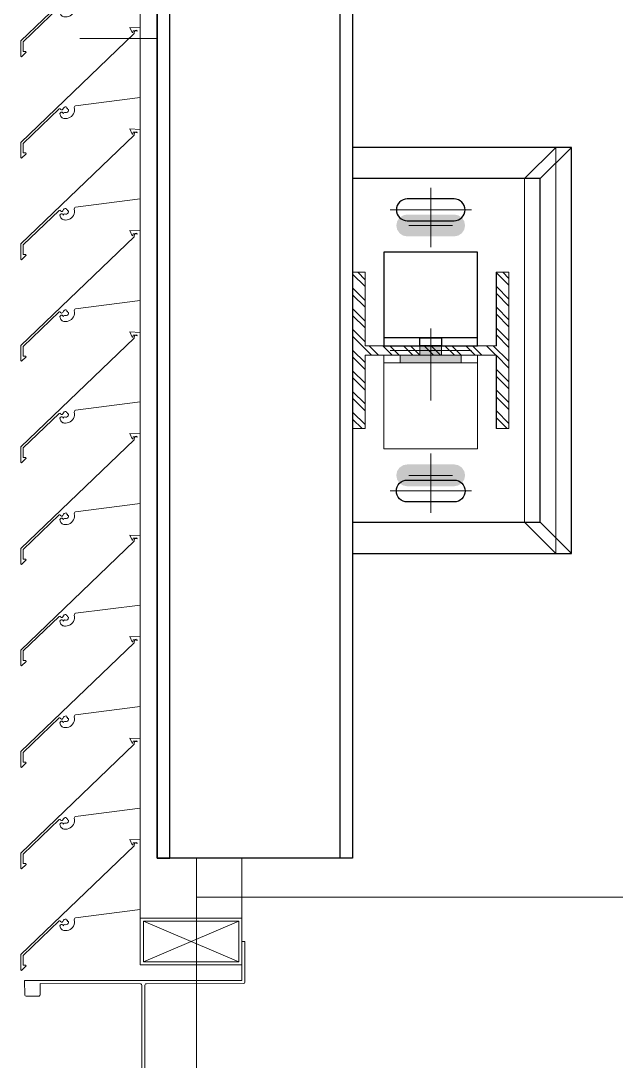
# Model space of a CAD drawing. Header units: millimetres. Extents: x -220592 to 404889, y -217665 to 38245.
# Drawn here: x 27678 to 28059, y -30121 to -29455 of the extents above; entities that cross this region are included whole.
import ezdxf

# ---------------------------------------------------------------- set-up
doc = ezdxf.new("R2010")
doc.units = ezdxf.units.MM
doc.linetypes.add('XKITLINE00', pattern=[0])
doc.linetypes.add('XKITLINE02', pattern=[4, 2, -2])
doc.layers.get('Defpoints').update_dxf_attribs({"color": 255})
for name, color, linetype in [('000 - 0_HIDE_OBJ_FRAMING_DEF_SUB_1', 1, 'Continuous'), ('000 - STRUCTURE_STEEL_ACCESORIES_HATCH_', 251, 'Continuous'), ('000 - STRUCTURE_STEEL_ACCESORIES_HIDDEN_', 251, 'Continuous'), ('000 - STRUCTURE_STEEL_ACCESORIES_MAIN_COLOR_1', 2, 'Continuous'), ('000 - STRUCTURE_STEEL_FRAMING_CUT_COLOR_4', 4, 'Continuous'), ('000 - STRUCTURE_STEEL_FRAMING_DEF_SUB', 250, 'Continuous'), ('000 - STRUCTURE_STEEL_FRAMING_HIDDEN_', 251, 'Continuous'), ('000 - STRUCTURE_STEEL_FRAMING_SUB_COLOR_1', 2, 'Continuous'), ('000 - STRUCTURE_STEEL_FRAMING_SUB_COLOR_2', 1, 'Continuous'), ('000 - STRUCTURE_STEEL_FRAMING_WIPEOUT_', 250, 'Continuous')]:
    doc.layers.add(name, color=color, linetype=linetype)
doc.layers.add('Part', color=2, linetype='Continuous', lineweight=0)

# ---------------------------------------------------------------- blocks, each defined once
blk = doc.blocks.new('*A14761')
at = {"layer": 'Part', "linetype": 'XKITLINE00', "lineweight": 0}
for p, q in [((-171.648652, 214.556249), (-171.648652, 227.756135)), ((-172.298652, 220.256131), (-172.298652, 220.460427)), ((-172.298652, 219.606131), (-172.298652, 219.810427)), ((-172.298652, 218.956131), (-172.298652, 219.160427)), ((-172.298652, 218.306131), (-172.298652, 218.510427)), ((-172.298652, 217.656131), (-172.298652, 217.860427)), ((-172.298652, 217.006131), (-172.298652, 217.210427)), ((-172.298652, 216.356131), (-172.298652, 216.560427)), ((-172.298652, 215.706131), (-172.298652, 215.910427)), ((-172.298652, 215.056131), (-172.298652, 215.260427)), ((-172.298652, 214.556249), (-172.298652, 214.610427))]:
    blk.add_line(p, q, dxfattribs=at)
blk = doc.blocks.new('*A14820')
at = {"layer": 'Part', "linetype": 'XKITLINE00', "lineweight": 0}
for p, q in [((-172.298462, 215.056123), (-172.366148, 215.058745)), ((-172.366148, 215.058745), (-172.350613, 215.025258)), ((-172.34549, 215.02567), (-172.345361, 215.037861)), ((-172.345361, 215.037861), (-172.320378, 215.041001)), ((-172.335358, 215.037332), (-172.338255, 215.018789)), ((-172.335358, 215.037332), (-172.318342, 215.034428)), ((-172.320378, 215.041001), (-172.318342, 215.034428)), ((-172.298455, 214.610453), (-172.298462, 215.056123)), ((-172.338255, 215.018789), (-173.063377, 214.322543)), ((-172.350613, 215.025258), (-172.34549, 215.02567)), ((-172.712461, 214.557423), (-172.298455, 214.610453)), ((-173.048341, 214.316176), (-172.817326, 214.537579)), ((-172.817326, 214.537579), (-172.812166, 214.538671)), ((-172.810019, 214.512761), (-172.812659, 214.507287)), ((-172.812659, 214.507287), (-172.812163, 214.499517)), ((-172.812166, 214.538671), (-172.808512, 214.534044)), ((-172.812163, 214.499517), (-172.810428, 214.494021)), ((-172.810428, 214.494021), (-172.807674, 214.488958)), ((-172.804875, 214.515998), (-172.810019, 214.512761)), ((-172.808512, 214.534044), (-172.804048, 214.53019)), ((-172.798797, 214.51601), (-172.804875, 214.515998)), ((-172.804048, 214.53019), (-172.798154, 214.530396)), ((-172.793641, 214.512792), (-172.798797, 214.51601)), ((-172.798154, 214.530396), (-172.793971, 214.534553)), ((-172.793971, 214.534553), (-172.790857, 214.542126)), ((-172.790699, 214.50732), (-172.793641, 214.512792)), ((-172.790857, 214.542126), (-172.78619, 214.546913)), ((-172.788669, 214.512301), (-172.790699, 214.50732)), ((-172.783858, 214.514708), (-172.788669, 214.512301)), ((-172.78619, 214.546913), (-172.780114, 214.549703)), ((-172.77794, 214.513803), (-172.783858, 214.514708)), ((-172.780114, 214.549703), (-172.773442, 214.550125)), ((-172.77144, 214.514147), (-172.77794, 214.513803)), ((-172.773442, 214.550125), (-172.77112, 214.542735)), ((-172.765472, 214.516745), (-172.77144, 214.514147)), ((-172.77112, 214.542735), (-172.763955, 214.541791)), ((-172.76079, 214.521267), (-172.765472, 214.516745)), ((-172.763955, 214.541791), (-172.765124, 214.534731)), ((-172.765124, 214.534731), (-172.757418, 214.533625)), ((-172.757988, 214.527141), (-172.76079, 214.521267)), ((-172.757418, 214.533625), (-172.757988, 214.527141)), ((-172.738758, 214.489423), (-172.731662, 214.49681)), ((-172.731662, 214.49681), (-172.726022, 214.50536)), ((-172.726022, 214.50536), (-172.722024, 214.51479)), ((-172.722024, 214.51479), (-172.719801, 214.524789)), ((-172.720912, 214.545159), (-172.720672, 214.550681)), ((-172.719426, 214.535025), (-172.720912, 214.545159)), ((-172.720672, 214.550681), (-172.717536, 214.555233)), ((-172.719801, 214.524789), (-172.719426, 214.535025)), ((-172.717536, 214.555233), (-172.712461, 214.557423)), ((-172.807674, 214.488958), (-172.804002, 214.484515)), ((-172.804002, 214.484515), (-172.799549, 214.480857)), ((-172.799549, 214.480857), (-172.794479, 214.478117)), ((-172.794479, 214.478117), (-172.788978, 214.476398)), ((-172.788978, 214.476398), (-172.78325, 214.475762)), ((-172.78325, 214.475762), (-172.776451, 214.475664)), ((-172.776451, 214.475664), (-172.766238, 214.476449)), ((-172.766238, 214.476449), (-172.756337, 214.479072)), ((-172.756337, 214.479072), (-172.747074, 214.483445)), ((-172.747074, 214.483445), (-172.738758, 214.489423)), ((-173.063377, 214.322543), (-173.062824, 214.223392)), ((-173.047999, 214.25483), (-173.048341, 214.316176)), ((-173.058143, 214.220923), (-173.029494, 214.249812)), ((-173.030579, 214.254733), (-173.047999, 214.25483)), ((-173.029494, 214.249812), (-173.030579, 214.254733)), ((-173.062824, 214.223392), (-173.058143, 214.220923))]:
    blk.add_line(p, q, dxfattribs=at)
blk = doc.blocks.new('*A14821')
at = {"layer": 'Part', "linetype": 'XKITLINE00', "lineweight": 0}
for p, q in [((-172.298462, 215.706123), (-172.366148, 215.708745)), ((-172.366148, 215.708745), (-172.350613, 215.675258)), ((-172.298455, 215.260453), (-172.298462, 215.706123)), ((-172.338255, 215.668789), (-173.063377, 214.972543)), ((-172.350613, 215.675258), (-172.34549, 215.67567)), ((-172.34549, 215.67567), (-172.345361, 215.687861)), ((-172.345361, 215.687861), (-172.320378, 215.691001)), ((-172.335358, 215.687332), (-172.338255, 215.668789)), ((-172.335358, 215.687332), (-172.318342, 215.684428)), ((-172.320378, 215.691001), (-172.318342, 215.684428)), ((-172.712461, 215.207423), (-172.298455, 215.260453)), ((-173.048341, 214.966176), (-172.817326, 215.187579)), ((-172.817326, 215.187579), (-172.812166, 215.188671)), ((-172.810019, 215.162761), (-172.812659, 215.157287)), ((-172.812166, 215.188671), (-172.808512, 215.184044)), ((-172.804875, 215.165998), (-172.810019, 215.162761)), ((-172.808512, 215.184044), (-172.804048, 215.18019)), ((-172.798797, 215.16601), (-172.804875, 215.165998)), ((-172.804048, 215.18019), (-172.798154, 215.180396)), ((-172.793641, 215.162792), (-172.798797, 215.16601)), ((-172.798154, 215.180396), (-172.793971, 215.184553)), ((-172.793971, 215.184553), (-172.790857, 215.192126)), ((-172.790699, 215.15732), (-172.793641, 215.162792)), ((-172.790857, 215.192126), (-172.78619, 215.196913)), ((-172.788669, 215.162301), (-172.790699, 215.15732)), ((-172.783858, 215.164708), (-172.788669, 215.162301)), ((-172.78619, 215.196913), (-172.780114, 215.199703)), ((-172.77794, 215.163803), (-172.783858, 215.164708)), ((-172.780114, 215.199703), (-172.773442, 215.200125)), ((-172.77144, 215.164147), (-172.77794, 215.163803)), ((-172.773442, 215.200125), (-172.77112, 215.192735)), ((-172.765472, 215.166745), (-172.77144, 215.164147)), ((-172.77112, 215.192735), (-172.763955, 215.191791)), ((-172.76079, 215.171267), (-172.765472, 215.166745)), ((-172.763955, 215.191791), (-172.765124, 215.184731)), ((-172.765124, 215.184731), (-172.757418, 215.183625)), ((-172.757988, 215.177141), (-172.76079, 215.171267)), ((-172.757418, 215.183625), (-172.757988, 215.177141)), ((-172.726022, 215.15536), (-172.722024, 215.16479)), ((-172.722024, 215.16479), (-172.719801, 215.174789)), ((-172.720912, 215.195159), (-172.720672, 215.200681)), ((-172.719426, 215.185025), (-172.720912, 215.195159)), ((-172.720672, 215.200681), (-172.717536, 215.205233)), ((-172.719801, 215.174789), (-172.719426, 215.185025)), ((-172.717536, 215.205233), (-172.712461, 215.207423)), ((-172.812659, 215.157287), (-172.812163, 215.149517)), ((-172.812163, 215.149517), (-172.810428, 215.144021)), ((-172.810428, 215.144021), (-172.807674, 215.138958)), ((-172.807674, 215.138958), (-172.804002, 215.134515)), ((-172.804002, 215.134515), (-172.799549, 215.130857)), ((-172.799549, 215.130857), (-172.794479, 215.128117)), ((-172.794479, 215.128117), (-172.788978, 215.126398)), ((-172.788978, 215.126398), (-172.78325, 215.125762)), ((-172.78325, 215.125762), (-172.776451, 215.125664)), ((-172.776451, 215.125664), (-172.766238, 215.126449)), ((-172.766238, 215.126449), (-172.756337, 215.129072)), ((-172.756337, 215.129072), (-172.747074, 215.133445)), ((-172.747074, 215.133445), (-172.738758, 215.139423)), ((-172.738758, 215.139423), (-172.731662, 215.14681)), ((-172.731662, 215.14681), (-172.726022, 215.15536)), ((-173.063377, 214.972543), (-173.062824, 214.873392)), ((-173.047999, 214.90483), (-173.048341, 214.966176)), ((-173.058143, 214.870923), (-173.029494, 214.899812)), ((-173.030579, 214.904733), (-173.047999, 214.90483)), ((-173.029494, 214.899812), (-173.030579, 214.904733)), ((-173.062824, 214.873392), (-173.058143, 214.870923))]:
    blk.add_line(p, q, dxfattribs=at)
blk = doc.blocks.new('*A14822')
at = {"layer": 'Part', "linetype": 'XKITLINE00', "lineweight": 0}
for p, q in [((-172.298462, 216.356123), (-172.366148, 216.358745)), ((-172.366148, 216.358745), (-172.350613, 216.325258)), ((-172.338255, 216.318789), (-173.063377, 215.622543)), ((-172.350613, 216.325258), (-172.34549, 216.32567)), ((-172.34549, 216.32567), (-172.345361, 216.337861)), ((-172.345361, 216.337861), (-172.320378, 216.341001)), ((-172.335358, 216.337332), (-172.338255, 216.318789)), ((-172.335358, 216.337332), (-172.318342, 216.334428)), ((-172.320378, 216.341001), (-172.318342, 216.334428)), ((-172.298455, 215.910453), (-172.298462, 216.356123)), ((-172.712461, 215.857423), (-172.298455, 215.910453)), ((-173.048341, 215.616176), (-172.817326, 215.837579)), ((-172.817326, 215.837579), (-172.812166, 215.838671)), ((-172.812166, 215.838671), (-172.808512, 215.834044)), ((-172.808512, 215.834044), (-172.804048, 215.83019)), ((-172.804048, 215.83019), (-172.798154, 215.830396)), ((-172.798154, 215.830396), (-172.793971, 215.834553)), ((-172.793971, 215.834553), (-172.790857, 215.842126)), ((-172.790857, 215.842126), (-172.78619, 215.846913)), ((-172.78619, 215.846913), (-172.780114, 215.849703)), ((-172.780114, 215.849703), (-172.773442, 215.850125)), ((-172.773442, 215.850125), (-172.77112, 215.842735)), ((-172.77112, 215.842735), (-172.763955, 215.841791)), ((-172.763955, 215.841791), (-172.765124, 215.834731)), ((-172.765124, 215.834731), (-172.757418, 215.833625)), ((-172.757988, 215.827141), (-172.76079, 215.821267)), ((-172.757418, 215.833625), (-172.757988, 215.827141)), ((-172.720912, 215.845159), (-172.720672, 215.850681)), ((-172.719426, 215.835025), (-172.720912, 215.845159)), ((-172.720672, 215.850681), (-172.717536, 215.855233)), ((-172.719801, 215.824789), (-172.719426, 215.835025)), ((-172.717536, 215.855233), (-172.712461, 215.857423)), ((-172.810019, 215.812761), (-172.812659, 215.807287)), ((-172.812659, 215.807287), (-172.812163, 215.799517)), ((-172.812163, 215.799517), (-172.810428, 215.794021)), ((-172.810428, 215.794021), (-172.807674, 215.788958)), ((-172.804875, 215.815998), (-172.810019, 215.812761)), ((-172.807674, 215.788958), (-172.804002, 215.784515)), ((-172.798797, 215.81601), (-172.804875, 215.815998)), ((-172.804002, 215.784515), (-172.799549, 215.780857)), ((-172.799549, 215.780857), (-172.794479, 215.778117)), ((-172.793641, 215.812792), (-172.798797, 215.81601)), ((-172.794479, 215.778117), (-172.788978, 215.776398)), ((-172.790699, 215.80732), (-172.793641, 215.812792)), ((-172.788669, 215.812301), (-172.790699, 215.80732)), ((-172.788978, 215.776398), (-172.78325, 215.775762)), ((-172.783858, 215.814708), (-172.788669, 215.812301)), ((-172.77794, 215.813803), (-172.783858, 215.814708)), ((-172.78325, 215.775762), (-172.776451, 215.775664)), ((-172.77144, 215.814147), (-172.77794, 215.813803)), ((-172.776451, 215.775664), (-172.766238, 215.776449)), ((-172.765472, 215.816745), (-172.77144, 215.814147)), ((-172.766238, 215.776449), (-172.756337, 215.779072)), ((-172.76079, 215.821267), (-172.765472, 215.816745)), ((-172.756337, 215.779072), (-172.747074, 215.783445)), ((-172.747074, 215.783445), (-172.738758, 215.789423)), ((-172.738758, 215.789423), (-172.731662, 215.79681)), ((-172.731662, 215.79681), (-172.726022, 215.80536)), ((-172.726022, 215.80536), (-172.722024, 215.81479)), ((-172.722024, 215.81479), (-172.719801, 215.824789)), ((-173.063377, 215.622543), (-173.062824, 215.523392)), ((-173.047999, 215.55483), (-173.048341, 215.616176)), ((-173.062824, 215.523392), (-173.058143, 215.520923)), ((-173.058143, 215.520923), (-173.029494, 215.549812)), ((-173.030579, 215.554733), (-173.047999, 215.55483)), ((-173.029494, 215.549812), (-173.030579, 215.554733))]:
    blk.add_line(p, q, dxfattribs=at)
blk = doc.blocks.new('*A14823')
at = {"layer": 'Part', "linetype": 'XKITLINE00', "lineweight": 0}
for p, q in [((-172.338255, 216.968789), (-173.063377, 216.272543)), ((-172.298462, 217.006123), (-172.366148, 217.008745)), ((-172.366148, 217.008745), (-172.350613, 216.975258)), ((-172.350613, 216.975258), (-172.34549, 216.97567)), ((-172.34549, 216.97567), (-172.345361, 216.987861)), ((-172.345361, 216.987861), (-172.320378, 216.991001)), ((-172.335358, 216.987332), (-172.338255, 216.968789)), ((-172.335358, 216.987332), (-172.318342, 216.984428)), ((-172.320378, 216.991001), (-172.318342, 216.984428)), ((-172.298455, 216.560453), (-172.298462, 217.006123)), ((-172.712461, 216.507423), (-172.298455, 216.560453)), ((-172.793971, 216.484553), (-172.790857, 216.492126)), ((-172.790857, 216.492126), (-172.78619, 216.496913)), ((-172.78619, 216.496913), (-172.780114, 216.499703)), ((-172.780114, 216.499703), (-172.773442, 216.500125)), ((-172.773442, 216.500125), (-172.77112, 216.492735)), ((-172.77112, 216.492735), (-172.763955, 216.491791)), ((-172.763955, 216.491791), (-172.765124, 216.484731)), ((-172.720912, 216.495159), (-172.720672, 216.500681)), ((-172.719426, 216.485025), (-172.720912, 216.495159)), ((-172.720672, 216.500681), (-172.717536, 216.505233)), ((-172.717536, 216.505233), (-172.712461, 216.507423)), ((-173.048341, 216.266176), (-172.817326, 216.487579)), ((-172.817326, 216.487579), (-172.812166, 216.488671)), ((-172.810019, 216.462761), (-172.812659, 216.457287)), ((-172.812659, 216.457287), (-172.812163, 216.449517)), ((-172.812166, 216.488671), (-172.808512, 216.484044)), ((-172.812163, 216.449517), (-172.810428, 216.444021)), ((-172.810428, 216.444021), (-172.807674, 216.438958)), ((-172.804875, 216.465998), (-172.810019, 216.462761)), ((-172.808512, 216.484044), (-172.804048, 216.48019)), ((-172.807674, 216.438958), (-172.804002, 216.434515)), ((-172.798797, 216.46601), (-172.804875, 216.465998)), ((-172.804048, 216.48019), (-172.798154, 216.480396)), ((-172.804002, 216.434515), (-172.799549, 216.430857)), ((-172.799549, 216.430857), (-172.794479, 216.428117)), ((-172.793641, 216.462792), (-172.798797, 216.46601)), ((-172.798154, 216.480396), (-172.793971, 216.484553)), ((-172.794479, 216.428117), (-172.788978, 216.426398)), ((-172.790699, 216.45732), (-172.793641, 216.462792)), ((-172.788669, 216.462301), (-172.790699, 216.45732)), ((-172.788978, 216.426398), (-172.78325, 216.425762)), ((-172.783858, 216.464708), (-172.788669, 216.462301)), ((-172.77794, 216.463803), (-172.783858, 216.464708)), ((-172.78325, 216.425762), (-172.776451, 216.425664)), ((-172.77144, 216.464147), (-172.77794, 216.463803)), ((-172.776451, 216.425664), (-172.766238, 216.426449)), ((-172.765472, 216.466745), (-172.77144, 216.464147)), ((-172.766238, 216.426449), (-172.756337, 216.429072)), ((-172.76079, 216.471267), (-172.765472, 216.466745)), ((-172.765124, 216.484731), (-172.757418, 216.483625)), ((-172.757988, 216.477141), (-172.76079, 216.471267)), ((-172.757418, 216.483625), (-172.757988, 216.477141)), ((-172.756337, 216.429072), (-172.747074, 216.433445)), ((-172.747074, 216.433445), (-172.738758, 216.439423)), ((-172.738758, 216.439423), (-172.731662, 216.44681)), ((-172.731662, 216.44681), (-172.726022, 216.45536)), ((-172.726022, 216.45536), (-172.722024, 216.46479)), ((-172.722024, 216.46479), (-172.719801, 216.474789)), ((-172.719801, 216.474789), (-172.719426, 216.485025)), ((-173.063377, 216.272543), (-173.062824, 216.173392)), ((-173.047999, 216.20483), (-173.048341, 216.266176)), ((-173.062824, 216.173392), (-173.058143, 216.170923)), ((-173.058143, 216.170923), (-173.029494, 216.199812)), ((-173.030579, 216.204733), (-173.047999, 216.20483)), ((-173.029494, 216.199812), (-173.030579, 216.204733))]:
    blk.add_line(p, q, dxfattribs=at)
blk = doc.blocks.new('*A14824')
at = {"layer": 'Part', "linetype": 'XKITLINE00', "lineweight": 0}
for p, q in [((-172.298462, 217.656123), (-172.366148, 217.658745)), ((-172.366148, 217.658745), (-172.350613, 217.625258)), ((-172.350613, 217.625258), (-172.34549, 217.62567)), ((-172.34549, 217.62567), (-172.345361, 217.637861)), ((-172.345361, 217.637861), (-172.320378, 217.641001)), ((-172.335358, 217.637332), (-172.338255, 217.618789)), ((-172.335358, 217.637332), (-172.318342, 217.634428)), ((-172.320378, 217.641001), (-172.318342, 217.634428)), ((-172.298455, 217.210453), (-172.298462, 217.656123)), ((-172.338255, 217.618789), (-173.063377, 216.922543)), ((-172.712461, 217.157423), (-172.298455, 217.210453)), ((-173.048341, 216.916176), (-172.817326, 217.137579)), ((-172.817326, 217.137579), (-172.812166, 217.138671)), ((-172.810019, 217.112761), (-172.812659, 217.107287)), ((-172.812659, 217.107287), (-172.812163, 217.099517)), ((-172.812166, 217.138671), (-172.808512, 217.134044)), ((-172.812163, 217.099517), (-172.810428, 217.094021)), ((-172.810428, 217.094021), (-172.807674, 217.088958)), ((-172.804875, 217.115998), (-172.810019, 217.112761)), ((-172.808512, 217.134044), (-172.804048, 217.13019)), ((-172.798797, 217.11601), (-172.804875, 217.115998)), ((-172.804048, 217.13019), (-172.798154, 217.130396)), ((-172.793641, 217.112792), (-172.798797, 217.11601)), ((-172.798154, 217.130396), (-172.793971, 217.134553)), ((-172.793971, 217.134553), (-172.790857, 217.142126)), ((-172.790699, 217.10732), (-172.793641, 217.112792)), ((-172.790857, 217.142126), (-172.78619, 217.146913)), ((-172.788669, 217.112301), (-172.790699, 217.10732)), ((-172.783858, 217.114708), (-172.788669, 217.112301)), ((-172.78619, 217.146913), (-172.780114, 217.149703)), ((-172.77794, 217.113803), (-172.783858, 217.114708)), ((-172.780114, 217.149703), (-172.773442, 217.150125)), ((-172.77144, 217.114147), (-172.77794, 217.113803)), ((-172.773442, 217.150125), (-172.77112, 217.142735)), ((-172.765472, 217.116745), (-172.77144, 217.114147)), ((-172.77112, 217.142735), (-172.763955, 217.141791)), ((-172.76079, 217.121267), (-172.765472, 217.116745)), ((-172.763955, 217.141791), (-172.765124, 217.134731)), ((-172.765124, 217.134731), (-172.757418, 217.133625)), ((-172.757988, 217.127141), (-172.76079, 217.121267)), ((-172.757418, 217.133625), (-172.757988, 217.127141)), ((-172.738758, 217.089423), (-172.731662, 217.09681)), ((-172.731662, 217.09681), (-172.726022, 217.10536)), ((-172.726022, 217.10536), (-172.722024, 217.11479)), ((-172.722024, 217.11479), (-172.719801, 217.124789)), ((-172.720912, 217.145159), (-172.720672, 217.150681)), ((-172.719426, 217.135025), (-172.720912, 217.145159)), ((-172.720672, 217.150681), (-172.717536, 217.155233)), ((-172.719801, 217.124789), (-172.719426, 217.135025)), ((-172.717536, 217.155233), (-172.712461, 217.157423)), ((-172.807674, 217.088958), (-172.804002, 217.084515)), ((-172.804002, 217.084515), (-172.799549, 217.080857)), ((-172.799549, 217.080857), (-172.794479, 217.078117)), ((-172.794479, 217.078117), (-172.788978, 217.076398)), ((-172.788978, 217.076398), (-172.78325, 217.075762)), ((-172.78325, 217.075762), (-172.776451, 217.075664)), ((-172.776451, 217.075664), (-172.766238, 217.076449)), ((-172.766238, 217.076449), (-172.756337, 217.079072)), ((-172.756337, 217.079072), (-172.747074, 217.083445)), ((-172.747074, 217.083445), (-172.738758, 217.089423)), ((-173.063377, 216.922543), (-173.062824, 216.823392)), ((-173.047999, 216.85483), (-173.048341, 216.916176)), ((-173.058143, 216.820923), (-173.029494, 216.849812)), ((-173.030579, 216.854733), (-173.047999, 216.85483)), ((-173.029494, 216.849812), (-173.030579, 216.854733)), ((-173.062824, 216.823392), (-173.058143, 216.820923))]:
    blk.add_line(p, q, dxfattribs=at)
blk = doc.blocks.new('*A14825')
at = {"layer": 'Part', "linetype": 'XKITLINE00', "lineweight": 0}
for p, q in [((-172.298462, 218.306123), (-172.366148, 218.308745)), ((-172.366148, 218.308745), (-172.350613, 218.275258)), ((-172.345361, 218.287861), (-172.320378, 218.291001)), ((-172.320378, 218.291001), (-172.318342, 218.284428)), ((-172.298455, 217.860453), (-172.298462, 218.306123)), ((-172.338255, 218.268789), (-173.063377, 217.572543)), ((-172.350613, 218.275258), (-172.34549, 218.27567)), ((-172.34549, 218.27567), (-172.345361, 218.287861)), ((-172.335358, 218.287332), (-172.338255, 218.268789)), ((-172.335358, 218.287332), (-172.318342, 218.284428)), ((-172.712461, 217.807423), (-172.298455, 217.860453)), ((-173.048341, 217.566176), (-172.817326, 217.787579)), ((-172.817326, 217.787579), (-172.812166, 217.788671)), ((-172.810019, 217.762761), (-172.812659, 217.757287)), ((-172.812659, 217.757287), (-172.812163, 217.749517)), ((-172.812166, 217.788671), (-172.808512, 217.784044)), ((-172.804875, 217.765998), (-172.810019, 217.762761)), ((-172.808512, 217.784044), (-172.804048, 217.78019)), ((-172.798797, 217.76601), (-172.804875, 217.765998)), ((-172.804048, 217.78019), (-172.798154, 217.780396)), ((-172.793641, 217.762792), (-172.798797, 217.76601)), ((-172.798154, 217.780396), (-172.793971, 217.784553)), ((-172.793971, 217.784553), (-172.790857, 217.792126)), ((-172.790699, 217.75732), (-172.793641, 217.762792)), ((-172.790857, 217.792126), (-172.78619, 217.796913)), ((-172.788669, 217.762301), (-172.790699, 217.75732)), ((-172.783858, 217.764708), (-172.788669, 217.762301)), ((-172.78619, 217.796913), (-172.780114, 217.799703)), ((-172.77794, 217.763803), (-172.783858, 217.764708)), ((-172.780114, 217.799703), (-172.773442, 217.800125)), ((-172.77144, 217.764147), (-172.77794, 217.763803)), ((-172.773442, 217.800125), (-172.77112, 217.792735)), ((-172.765472, 217.766745), (-172.77144, 217.764147)), ((-172.77112, 217.792735), (-172.763955, 217.791791)), ((-172.76079, 217.771267), (-172.765472, 217.766745)), ((-172.763955, 217.791791), (-172.765124, 217.784731)), ((-172.765124, 217.784731), (-172.757418, 217.783625)), ((-172.757988, 217.777141), (-172.76079, 217.771267)), ((-172.757418, 217.783625), (-172.757988, 217.777141)), ((-172.726022, 217.75536), (-172.722024, 217.76479)), ((-172.722024, 217.76479), (-172.719801, 217.774789)), ((-172.720912, 217.795159), (-172.720672, 217.800681)), ((-172.719426, 217.785025), (-172.720912, 217.795159)), ((-172.720672, 217.800681), (-172.717536, 217.805233)), ((-172.719801, 217.774789), (-172.719426, 217.785025)), ((-172.717536, 217.805233), (-172.712461, 217.807423)), ((-172.812163, 217.749517), (-172.810428, 217.744021)), ((-172.810428, 217.744021), (-172.807674, 217.738958)), ((-172.807674, 217.738958), (-172.804002, 217.734515)), ((-172.804002, 217.734515), (-172.799549, 217.730857)), ((-172.799549, 217.730857), (-172.794479, 217.728117)), ((-172.794479, 217.728117), (-172.788978, 217.726398)), ((-172.788978, 217.726398), (-172.78325, 217.725762)), ((-172.78325, 217.725762), (-172.776451, 217.725664)), ((-172.776451, 217.725664), (-172.766238, 217.726449)), ((-172.766238, 217.726449), (-172.756337, 217.729072)), ((-172.756337, 217.729072), (-172.747074, 217.733445)), ((-172.747074, 217.733445), (-172.738758, 217.739423)), ((-172.738758, 217.739423), (-172.731662, 217.74681)), ((-172.731662, 217.74681), (-172.726022, 217.75536)), ((-173.063377, 217.572543), (-173.062824, 217.473392)), ((-173.047999, 217.50483), (-173.048341, 217.566176)), ((-173.058143, 217.470923), (-173.029494, 217.499812)), ((-173.030579, 217.504733), (-173.047999, 217.50483)), ((-173.029494, 217.499812), (-173.030579, 217.504733)), ((-173.062824, 217.473392), (-173.058143, 217.470923))]:
    blk.add_line(p, q, dxfattribs=at)
blk = doc.blocks.new('*A14826')
at = {"layer": 'Part', "linetype": 'XKITLINE00', "lineweight": 0}
for p, q in [((-172.298462, 218.956123), (-172.366148, 218.958745)), ((-172.366148, 218.958745), (-172.350613, 218.925258)), ((-172.298455, 218.510453), (-172.298462, 218.956123)), ((-172.338255, 218.918789), (-173.063377, 218.222543)), ((-172.350613, 218.925258), (-172.34549, 218.92567)), ((-172.34549, 218.92567), (-172.345361, 218.937861)), ((-172.345361, 218.937861), (-172.320378, 218.941001)), ((-172.335358, 218.937332), (-172.338255, 218.918789)), ((-172.335358, 218.937332), (-172.318342, 218.934428)), ((-172.320378, 218.941001), (-172.318342, 218.934428)), ((-172.712461, 218.457423), (-172.298455, 218.510453)), ((-173.048341, 218.216176), (-172.817326, 218.437579)), ((-172.817326, 218.437579), (-172.812166, 218.438671)), ((-172.812166, 218.438671), (-172.808512, 218.434044)), ((-172.808512, 218.434044), (-172.804048, 218.43019)), ((-172.804048, 218.43019), (-172.798154, 218.430396)), ((-172.798154, 218.430396), (-172.793971, 218.434553)), ((-172.793971, 218.434553), (-172.790857, 218.442126)), ((-172.790857, 218.442126), (-172.78619, 218.446913)), ((-172.78619, 218.446913), (-172.780114, 218.449703)), ((-172.780114, 218.449703), (-172.773442, 218.450125)), ((-172.773442, 218.450125), (-172.77112, 218.442735)), ((-172.77112, 218.442735), (-172.763955, 218.441791)), ((-172.763955, 218.441791), (-172.765124, 218.434731)), ((-172.765124, 218.434731), (-172.757418, 218.433625)), ((-172.757988, 218.427141), (-172.76079, 218.421267)), ((-172.757418, 218.433625), (-172.757988, 218.427141)), ((-172.722024, 218.41479), (-172.719801, 218.424789)), ((-172.720912, 218.445159), (-172.720672, 218.450681)), ((-172.719426, 218.435025), (-172.720912, 218.445159)), ((-172.720672, 218.450681), (-172.717536, 218.455233)), ((-172.719801, 218.424789), (-172.719426, 218.435025)), ((-172.717536, 218.455233), (-172.712461, 218.457423)), ((-172.810019, 218.412761), (-172.812659, 218.407287)), ((-172.812659, 218.407287), (-172.812163, 218.399517)), ((-172.812163, 218.399517), (-172.810428, 218.394021)), ((-172.810428, 218.394021), (-172.807674, 218.388958)), ((-172.804875, 218.415998), (-172.810019, 218.412761)), ((-172.807674, 218.388958), (-172.804002, 218.384515)), ((-172.798797, 218.41601), (-172.804875, 218.415998)), ((-172.804002, 218.384515), (-172.799549, 218.380857)), ((-172.799549, 218.380857), (-172.794479, 218.378117)), ((-172.793641, 218.412792), (-172.798797, 218.41601)), ((-172.794479, 218.378117), (-172.788978, 218.376398)), ((-172.790699, 218.40732), (-172.793641, 218.412792)), ((-172.788669, 218.412301), (-172.790699, 218.40732)), ((-172.788978, 218.376398), (-172.78325, 218.375762)), ((-172.783858, 218.414708), (-172.788669, 218.412301)), ((-172.77794, 218.413803), (-172.783858, 218.414708)), ((-172.78325, 218.375762), (-172.776451, 218.375664)), ((-172.77144, 218.414147), (-172.77794, 218.413803)), ((-172.776451, 218.375664), (-172.766238, 218.376449)), ((-172.765472, 218.416745), (-172.77144, 218.414147)), ((-172.766238, 218.376449), (-172.756337, 218.379072)), ((-172.76079, 218.421267), (-172.765472, 218.416745)), ((-172.756337, 218.379072), (-172.747074, 218.383445)), ((-172.747074, 218.383445), (-172.738758, 218.389423)), ((-172.738758, 218.389423), (-172.731662, 218.39681)), ((-172.731662, 218.39681), (-172.726022, 218.40536)), ((-172.726022, 218.40536), (-172.722024, 218.41479)), ((-173.063377, 218.222543), (-173.062824, 218.123392)), ((-173.047999, 218.15483), (-173.048341, 218.216176)), ((-173.062824, 218.123392), (-173.058143, 218.120923)), ((-173.058143, 218.120923), (-173.029494, 218.149812)), ((-173.030579, 218.154733), (-173.047999, 218.15483)), ((-173.029494, 218.149812), (-173.030579, 218.154733))]:
    blk.add_line(p, q, dxfattribs=at)
blk = doc.blocks.new('*A14827')
at = {"layer": 'Part', "linetype": 'XKITLINE00', "lineweight": 0}
for p, q in [((-172.338255, 219.568789), (-173.063377, 218.872543)), ((-172.298462, 219.606123), (-172.366148, 219.608745)), ((-172.366148, 219.608745), (-172.350613, 219.575258)), ((-172.350613, 219.575258), (-172.34549, 219.57567)), ((-172.34549, 219.57567), (-172.345361, 219.587861)), ((-172.345361, 219.587861), (-172.320378, 219.591001)), ((-172.335358, 219.587332), (-172.338255, 219.568789)), ((-172.335358, 219.587332), (-172.318342, 219.584428)), ((-172.320378, 219.591001), (-172.318342, 219.584428)), ((-172.298455, 219.160453), (-172.298462, 219.606123)), ((-172.712461, 219.107423), (-172.298455, 219.160453)), ((-172.793971, 219.084553), (-172.790857, 219.092126)), ((-172.790857, 219.092126), (-172.78619, 219.096913)), ((-172.78619, 219.096913), (-172.780114, 219.099703)), ((-172.780114, 219.099703), (-172.773442, 219.100125)), ((-172.773442, 219.100125), (-172.77112, 219.092735)), ((-172.77112, 219.092735), (-172.763955, 219.091791)), ((-172.763955, 219.091791), (-172.765124, 219.084731)), ((-172.720912, 219.095159), (-172.720672, 219.100681)), ((-172.719426, 219.085025), (-172.720912, 219.095159)), ((-172.720672, 219.100681), (-172.717536, 219.105233)), ((-172.717536, 219.105233), (-172.712461, 219.107423)), ((-173.048341, 218.866176), (-172.817326, 219.087579)), ((-172.817326, 219.087579), (-172.812166, 219.088671)), ((-172.810019, 219.062761), (-172.812659, 219.057287)), ((-172.812659, 219.057287), (-172.812163, 219.049517)), ((-172.812166, 219.088671), (-172.808512, 219.084044)), ((-172.812163, 219.049517), (-172.810428, 219.044021)), ((-172.810428, 219.044021), (-172.807674, 219.038958)), ((-172.804875, 219.065998), (-172.810019, 219.062761)), ((-172.808512, 219.084044), (-172.804048, 219.08019)), ((-172.807674, 219.038958), (-172.804002, 219.034515)), ((-172.798797, 219.06601), (-172.804875, 219.065998)), ((-172.804048, 219.08019), (-172.798154, 219.080396)), ((-172.804002, 219.034515), (-172.799549, 219.030857)), ((-172.799549, 219.030857), (-172.794479, 219.028117)), ((-172.793641, 219.062792), (-172.798797, 219.06601)), ((-172.798154, 219.080396), (-172.793971, 219.084553)), ((-172.794479, 219.028117), (-172.788978, 219.026398)), ((-172.790699, 219.05732), (-172.793641, 219.062792)), ((-172.788669, 219.062301), (-172.790699, 219.05732)), ((-172.788978, 219.026398), (-172.78325, 219.025762)), ((-172.783858, 219.064708), (-172.788669, 219.062301)), ((-172.77794, 219.063803), (-172.783858, 219.064708)), ((-172.78325, 219.025762), (-172.776451, 219.025664)), ((-172.77144, 219.064147), (-172.77794, 219.063803)), ((-172.776451, 219.025664), (-172.766238, 219.026449)), ((-172.765472, 219.066745), (-172.77144, 219.064147)), ((-172.766238, 219.026449), (-172.756337, 219.029072)), ((-172.76079, 219.071267), (-172.765472, 219.066745)), ((-172.765124, 219.084731), (-172.757418, 219.083625)), ((-172.757988, 219.077141), (-172.76079, 219.071267)), ((-172.757418, 219.083625), (-172.757988, 219.077141)), ((-172.756337, 219.029072), (-172.747074, 219.033445)), ((-172.747074, 219.033445), (-172.738758, 219.039423)), ((-172.738758, 219.039423), (-172.731662, 219.04681)), ((-172.731662, 219.04681), (-172.726022, 219.05536)), ((-172.726022, 219.05536), (-172.722024, 219.06479)), ((-172.722024, 219.06479), (-172.719801, 219.074789)), ((-172.719801, 219.074789), (-172.719426, 219.085025)), ((-173.063377, 218.872543), (-173.062824, 218.773392)), ((-173.047999, 218.80483), (-173.048341, 218.866176)), ((-173.062824, 218.773392), (-173.058143, 218.770923)), ((-173.058143, 218.770923), (-173.029494, 218.799812)), ((-173.030579, 218.804733), (-173.047999, 218.80483)), ((-173.029494, 218.799812), (-173.030579, 218.804733))]:
    blk.add_line(p, q, dxfattribs=at)
blk = doc.blocks.new('*A14828')
at = {"layer": 'Part', "linetype": 'XKITLINE00', "lineweight": 0}
for p, q in [((-172.298462, 220.256123), (-172.366148, 220.258745)), ((-172.366148, 220.258745), (-172.350613, 220.225258)), ((-172.350613, 220.225258), (-172.34549, 220.22567)), ((-172.34549, 220.22567), (-172.345361, 220.237861)), ((-172.345361, 220.237861), (-172.320378, 220.241001)), ((-172.335358, 220.237332), (-172.338255, 220.218789)), ((-172.335358, 220.237332), (-172.318342, 220.234428)), ((-172.320378, 220.241001), (-172.318342, 220.234428)), ((-172.298455, 219.810453), (-172.298462, 220.256123)), ((-172.338255, 220.218789), (-173.063377, 219.522543)), ((-172.717536, 219.755233), (-172.712461, 219.757423)), ((-172.712461, 219.757423), (-172.298455, 219.810453)), ((-173.048341, 219.516176), (-172.817326, 219.737579)), ((-172.817326, 219.737579), (-172.812166, 219.738671)), ((-172.810019, 219.712761), (-172.812659, 219.707287)), ((-172.812659, 219.707287), (-172.812163, 219.699517)), ((-172.812166, 219.738671), (-172.808512, 219.734044)), ((-172.812163, 219.699517), (-172.810428, 219.694021)), ((-172.810428, 219.694021), (-172.807674, 219.688958)), ((-172.804875, 219.715998), (-172.810019, 219.712761)), ((-172.808512, 219.734044), (-172.804048, 219.73019)), ((-172.807674, 219.688958), (-172.804002, 219.684515)), ((-172.798797, 219.71601), (-172.804875, 219.715998)), ((-172.804048, 219.73019), (-172.798154, 219.730396)), ((-172.793641, 219.712792), (-172.798797, 219.71601)), ((-172.798154, 219.730396), (-172.793971, 219.734553)), ((-172.793971, 219.734553), (-172.790857, 219.742126)), ((-172.790699, 219.70732), (-172.793641, 219.712792)), ((-172.790857, 219.742126), (-172.78619, 219.746913)), ((-172.788669, 219.712301), (-172.790699, 219.70732)), ((-172.783858, 219.714708), (-172.788669, 219.712301)), ((-172.78619, 219.746913), (-172.780114, 219.749703)), ((-172.77794, 219.713803), (-172.783858, 219.714708)), ((-172.780114, 219.749703), (-172.773442, 219.750125)), ((-172.77144, 219.714147), (-172.77794, 219.713803)), ((-172.773442, 219.750125), (-172.77112, 219.742735)), ((-172.765472, 219.716745), (-172.77144, 219.714147)), ((-172.77112, 219.742735), (-172.763955, 219.741791)), ((-172.76079, 219.721267), (-172.765472, 219.716745)), ((-172.763955, 219.741791), (-172.765124, 219.734731)), ((-172.765124, 219.734731), (-172.757418, 219.733625)), ((-172.757988, 219.727141), (-172.76079, 219.721267)), ((-172.757418, 219.733625), (-172.757988, 219.727141)), ((-172.747074, 219.683445), (-172.738758, 219.689423)), ((-172.738758, 219.689423), (-172.731662, 219.69681)), ((-172.731662, 219.69681), (-172.726022, 219.70536)), ((-172.726022, 219.70536), (-172.722024, 219.71479)), ((-172.722024, 219.71479), (-172.719801, 219.724789)), ((-172.720912, 219.745159), (-172.720672, 219.750681)), ((-172.719426, 219.735025), (-172.720912, 219.745159)), ((-172.720672, 219.750681), (-172.717536, 219.755233)), ((-172.719801, 219.724789), (-172.719426, 219.735025)), ((-172.804002, 219.684515), (-172.799549, 219.680857)), ((-172.799549, 219.680857), (-172.794479, 219.678117)), ((-172.794479, 219.678117), (-172.788978, 219.676398)), ((-172.788978, 219.676398), (-172.78325, 219.675762)), ((-172.78325, 219.675762), (-172.776451, 219.675664)), ((-172.776451, 219.675664), (-172.766238, 219.676449)), ((-172.766238, 219.676449), (-172.756337, 219.679072)), ((-172.756337, 219.679072), (-172.747074, 219.683445)), ((-173.063377, 219.522543), (-173.062824, 219.423392)), ((-173.047999, 219.45483), (-173.048341, 219.516176)), ((-173.062824, 219.423392), (-173.058143, 219.420923)), ((-173.058143, 219.420923), (-173.029494, 219.449812)), ((-173.030579, 219.454733), (-173.047999, 219.45483)), ((-173.029494, 219.449812), (-173.030579, 219.454733))]:
    blk.add_line(p, q, dxfattribs=at)
blk = doc.blocks.new('*A14829')
at = {"layer": 'Part', "linetype": 'XKITLINE00', "lineweight": 0}
for p, q in [((-172.298462, 220.906123), (-172.366148, 220.908745)), ((-172.366148, 220.908745), (-172.350613, 220.875258)), ((-172.34549, 220.87567), (-172.345361, 220.887861)), ((-172.345361, 220.887861), (-172.320378, 220.891001)), ((-172.320378, 220.891001), (-172.318342, 220.884428)), ((-172.298455, 220.460453), (-172.298462, 220.906123)), ((-172.338255, 220.868789), (-173.063377, 220.172543)), ((-172.350613, 220.875258), (-172.34549, 220.87567)), ((-172.335358, 220.887332), (-172.338255, 220.868789)), ((-172.335358, 220.887332), (-172.318342, 220.884428)), ((-172.712461, 220.407423), (-172.298455, 220.460453)), ((-173.048341, 220.166176), (-172.817326, 220.387579)), ((-172.817326, 220.387579), (-172.812166, 220.388671)), ((-172.810019, 220.362761), (-172.812659, 220.357287)), ((-172.812659, 220.357287), (-172.812163, 220.349517)), ((-172.812166, 220.388671), (-172.808512, 220.384044)), ((-172.804875, 220.365998), (-172.810019, 220.362761)), ((-172.808512, 220.384044), (-172.804048, 220.38019)), ((-172.798797, 220.36601), (-172.804875, 220.365998)), ((-172.804048, 220.38019), (-172.798154, 220.380396)), ((-172.793641, 220.362792), (-172.798797, 220.36601)), ((-172.798154, 220.380396), (-172.793971, 220.384553)), ((-172.793971, 220.384553), (-172.790857, 220.392126)), ((-172.790699, 220.35732), (-172.793641, 220.362792)), ((-172.790857, 220.392126), (-172.78619, 220.396913)), ((-172.788669, 220.362301), (-172.790699, 220.35732)), ((-172.783858, 220.364708), (-172.788669, 220.362301)), ((-172.78619, 220.396913), (-172.780114, 220.399703)), ((-172.77794, 220.363803), (-172.783858, 220.364708)), ((-172.780114, 220.399703), (-172.773442, 220.400125)), ((-172.77144, 220.364147), (-172.77794, 220.363803)), ((-172.773442, 220.400125), (-172.77112, 220.392735)), ((-172.765472, 220.366745), (-172.77144, 220.364147)), ((-172.77112, 220.392735), (-172.763955, 220.391791)), ((-172.76079, 220.371267), (-172.765472, 220.366745)), ((-172.763955, 220.391791), (-172.765124, 220.384731)), ((-172.765124, 220.384731), (-172.757418, 220.383625)), ((-172.757988, 220.377141), (-172.76079, 220.371267)), ((-172.757418, 220.383625), (-172.757988, 220.377141)), ((-172.731662, 220.34681), (-172.726022, 220.35536)), ((-172.726022, 220.35536), (-172.722024, 220.36479)), ((-172.722024, 220.36479), (-172.719801, 220.374789)), ((-172.720912, 220.395159), (-172.720672, 220.400681)), ((-172.719426, 220.385025), (-172.720912, 220.395159)), ((-172.720672, 220.400681), (-172.717536, 220.405233)), ((-172.719801, 220.374789), (-172.719426, 220.385025)), ((-172.717536, 220.405233), (-172.712461, 220.407423)), ((-172.812163, 220.349517), (-172.810428, 220.344021)), ((-172.810428, 220.344021), (-172.807674, 220.338958)), ((-172.807674, 220.338958), (-172.804002, 220.334515)), ((-172.804002, 220.334515), (-172.799549, 220.330857)), ((-172.799549, 220.330857), (-172.794479, 220.328117)), ((-172.794479, 220.328117), (-172.788978, 220.326398)), ((-172.788978, 220.326398), (-172.78325, 220.325762)), ((-172.78325, 220.325762), (-172.776451, 220.325664)), ((-172.776451, 220.325664), (-172.766238, 220.326449)), ((-172.766238, 220.326449), (-172.756337, 220.329072)), ((-172.756337, 220.329072), (-172.747074, 220.333445)), ((-172.747074, 220.333445), (-172.738758, 220.339423)), ((-172.738758, 220.339423), (-172.731662, 220.34681)), ((-173.063377, 220.172543), (-173.062824, 220.073392)), ((-173.047999, 220.10483), (-173.048341, 220.166176)), ((-173.058143, 220.070923), (-173.029494, 220.099812)), ((-173.030579, 220.104733), (-173.047999, 220.10483)), ((-173.029494, 220.099812), (-173.030579, 220.104733)), ((-173.062824, 220.073392), (-173.058143, 220.070923))]:
    blk.add_line(p, q, dxfattribs=at)
blk = doc.blocks.new('*A14834')
at = {"layer": 'Part', "linetype": 'XKITLINE00', "lineweight": 0}
for p, q in [((-172.298652, 214.256249), (-172.298652, 214.556249)), ((-171.648652, 214.556249), (-172.298652, 214.556249)), ((-172.278652, 214.276249), (-171.668652, 214.536249)), ((-172.278652, 214.536249), (-171.668652, 214.276249)), ((-172.278652, 214.276249), (-172.278652, 214.536249)), ((-172.278652, 214.536249), (-171.668652, 214.536249)), ((-171.668652, 214.536249), (-171.668652, 214.276249)), ((-171.648652, 214.256249), (-171.648652, 214.556249)), ((-172.298652, 214.256249), (-171.648652, 214.256249)), ((-171.668652, 214.276249), (-172.278652, 214.276249))]:
    blk.add_line(p, q, dxfattribs=at)
blk = doc.blocks.new('*A14835')
at = {"layer": 'Part', "linetype": 'XKITLINE00', "lineweight": 0}
for p, q in [((-171.648937, 214.40603), (-171.648981, 214.15603)), ((-171.628937, 214.406027), (-171.648937, 214.40603)), ((-171.628982, 214.146027), (-171.628937, 214.406027)), ((-171.648981, 214.15603), (-173.03898, 214.156273)), ((-173.03898, 214.156273), (-173.038236, 214.062446)), ((-172.938996, 214.066255), (-172.938984, 214.136255)), ((-172.938984, 214.136255), (-172.295157, 214.135382)), ((-172.295157, 214.135382), (-172.29067, 214.131698)), ((-172.29067, 214.131698), (-172.288986, 214.126142)), ((-172.288986, 214.126142), (-172.289912, 213.182315)), ((-172.26915, 213.186138), (-172.268986, 214.126138)), ((-172.268986, 214.126138), (-172.268224, 214.129965)), ((-172.268224, 214.129965), (-172.26454, 214.134452)), ((-172.26454, 214.134452), (-172.258984, 214.136137)), ((-172.258984, 214.136137), (-171.635157, 214.136789)), ((-171.635157, 214.136789), (-171.630669, 214.140471)), ((-171.630669, 214.140471), (-171.628982, 214.146027)), ((-173.038236, 214.062446), (-173.034553, 214.057957)), ((-173.034553, 214.057957), (-173.028998, 214.056271)), ((-173.028998, 214.056271), (-172.945171, 214.057018)), ((-172.945171, 214.057018), (-172.940682, 214.0607)), ((-172.940682, 214.0607), (-172.938996, 214.066255)), ((-173.039139, 213.246273), (-173.039155, 213.156273)), ((-173.037453, 213.251828), (-173.039139, 213.246273)), ((-173.032965, 213.25551), (-173.037453, 213.251828)), ((-172.949138, 213.256257), (-173.032965, 213.25551)), ((-172.943582, 213.254571), (-172.949138, 213.256257)), ((-172.9399, 213.250082), (-172.943582, 213.254571)), ((-172.939152, 213.176255), (-172.9399, 213.250082)), ((-172.299152, 213.176144), (-172.939152, 213.176255)), ((-172.293596, 213.177828), (-172.299152, 213.176144)), ((-172.289912, 213.182315), (-172.293596, 213.177828)), ((-172.267465, 213.180582), (-172.26915, 213.186138)), ((-172.262978, 213.176899), (-172.267465, 213.180582)), ((-171.639152, 213.176028), (-172.262978, 213.176899)), ((-171.633596, 213.174342), (-171.639152, 213.176028)), ((-171.629914, 213.169854), (-171.633596, 213.174342)), ((-171.629199, 212.906027), (-171.629914, 213.169854)), ((-173.039155, 213.156273), (-171.649155, 213.15603)), ((-171.649155, 213.15603), (-171.649199, 212.90603)), ((-171.649199, 212.90603), (-171.629199, 212.906027))]:
    blk.add_line(p, q, dxfattribs=at)
blk = doc.blocks.new('*A13473')
at = {"layer": '000 - 0_HIDE_OBJ_FRAMING_DEF_SUB_1', "linetype": 'XKITLINE00', "lineweight": 0}
blk.add_line((-170.903352, 214.690805), (-170.903352, 214.940805), dxfattribs=at)
blk = doc.blocks.new('*A14683')
at = {"layer": '000 - 0_HIDE_OBJ_FRAMING_DEF_SUB_1', "linetype": 'XKITLINE00', "lineweight": 0}
for p, q in [((-170.903349, 214.690805), (-166.903349, 214.690805)), ((-170.903349, 212.690805), (-170.903349, 214.690805))]:
    blk.add_line(p, q, dxfattribs=at)
blk = doc.blocks.new('*A14736')
at = {"layer": '000 - 0_HIDE_OBJ_FRAMING_DEF_SUB_1', "linetype": 'XKITLINE00', "lineweight": 0}
for p, q in [((-171.153485, 242.190805), (-171.153485, 214.940805)), ((-171.073485, 214.940805), (-171.073485, 242.190805)), ((-169.983485, 214.940805), (-169.983485, 242.190805)), ((-169.903485, 218.690805), (-169.903485, 238.690805)), ((-169.903485, 214.940805), (-169.903485, 217.690805)), ((-169.903485, 214.940805), (-171.153485, 214.940805))]:
    blk.add_line(p, q, dxfattribs=at)
blk = doc.blocks.new('*A14762')
at = {"layer": '000 - 0_HIDE_OBJ_FRAMING_DEF_SUB_1', "linetype": 'XKITLINE00', "lineweight": 0}
for p, q in [((-169.703485, 218.160805), (-169.703485, 217.560805)), ((-169.103485, 218.160805), (-169.103485, 217.560805)), ((-169.703485, 218.110805), (-169.103485, 218.110805)), ((-169.703485, 217.560805), (-169.103485, 217.560805))]:
    blk.add_line(p, q, dxfattribs=at)
blk = doc.blocks.new('*A14763')
at = {"layer": '000 - 0_HIDE_OBJ_FRAMING_DEF_SUB_1', "linetype": 'XKITLINE00', "lineweight": 0}
for p, q in [((-168.803485, 219.290805), (-169.903485, 219.290805)), ((-168.803485, 217.090805), (-168.803485, 219.290805)), ((-169.903485, 217.090805), (-168.803485, 217.090805))]:
    blk.add_line(p, q, dxfattribs=at)
blk = doc.blocks.new('*A14764')
at = {"layer": '000 - 0_HIDE_OBJ_FRAMING_DEF_SUB_1', "linetype": 'XKITLINE00', "lineweight": 0}
for p, q in [((-168.603485, 219.490805), (-169.903485, 219.490805)), ((-168.803485, 219.290805), (-168.603485, 219.490805)), ((-168.603485, 219.490805), (-168.603485, 216.890805)), ((-168.803485, 217.090805), (-168.603485, 216.890805)), ((-168.603485, 216.890805), (-169.903485, 216.890805))]:
    blk.add_line(p, q, dxfattribs=at)
blk = doc.blocks.new('*A14765')
at = {"layer": '000 - 0_HIDE_OBJ_FRAMING_DEF_SUB_1'}
for points in [[(-169.6182, 218.964), (-169.6235, 218.9908), (-169.6182, 219.0176), (-169.603, 219.0403), (-169.5803, 219.0555), (-169.5535, 219.0608), (-169.2535, 219.0608), (-169.2267, 219.0555), (-169.204, 219.0403), (-169.1888, 219.0176), (-169.1835, 218.9908), (-169.1888, 218.964), (-169.204, 218.9413), (-169.2267, 218.9261), (-169.2535, 218.9208), (-169.5535, 218.9208), (-169.5803, 218.9261), (-169.603, 218.9413)], [(-169.6182, 217.364), (-169.6235, 217.3908), (-169.6182, 217.4176), (-169.603, 217.4403), (-169.5803, 217.4555), (-169.5535, 217.4608), (-169.2535, 217.4608), (-169.2267, 217.4555), (-169.204, 217.4403), (-169.1888, 217.4176), (-169.1835, 217.3908), (-169.1888, 217.364), (-169.204, 217.3413), (-169.2267, 217.3261), (-169.2535, 217.3208), (-169.5535, 217.3208), (-169.5803, 217.3261), (-169.603, 217.3413)]]:
    blk.add_hatch(color=256, dxfattribs=at).paths.add_polyline_path(points, flags=17)
at = {"layer": '000 - 0_HIDE_OBJ_FRAMING_DEF_SUB_1', "linetype": 'XKITLINE00', "lineweight": 0}
for p, q in [((-169.4035, 218.8508), (-169.4035, 219.1308)), ((-169.2635, 218.9908), (-169.5435, 218.9908)), ((-169.4035, 217.2508), (-169.4035, 217.5308)), ((-169.2635, 217.3908), (-169.5435, 217.3908))]:
    blk.add_line(p, q, dxfattribs=at)
blk = doc.blocks.new('*A14766')
at = {"layer": '000 - 0_HIDE_OBJ_FRAMING_DEF_SUB_1'}
for points in [[(-169.2085, 218.1608), (-169.2085, 218.1108), (-169.5985, 218.1108), (-169.5985, 218.1608)], [(-169.3335, 218.2208), (-169.3335, 218.1608), (-169.4735, 218.1608), (-169.4735, 218.2208)]]:
    blk.add_hatch(color=256, dxfattribs=at).paths.add_polyline_path(points, flags=17)
at = {"layer": '000 - 0_HIDE_OBJ_FRAMING_DEF_SUB_1', "linetype": 'XKITLINE00', "lineweight": 0}
for p, q in [((-169.4035, 218.3), (-169.4035, 217.8708)), ((-169.5985, 218.1608), (-169.5985, 218.1108)), ((-169.4735, 218.2208), (-169.4735, 218.1608)), ((-169.3335, 218.2208), (-169.3335, 218.1608)), ((-169.2085, 218.1608), (-169.2085, 218.1108))]:
    blk.add_line(p, q, dxfattribs=at)
blk = doc.blocks.new('*A14771')
at = {"layer": '000 - 0_HIDE_OBJ_FRAMING_DEF_SUB_1'}
for points in [[(-170.5103, 218.4211), (-170.5171, 218.4221), (-170.5238, 218.4238), (-170.5303, 218.4261), (-170.5365, 218.4291), (-170.5424, 218.4326), (-170.5479, 218.4367), (-170.553, 218.4413), (-170.5576, 218.4464), (-170.5617, 218.4519), (-170.5652, 218.4578), (-170.5682, 218.464), (-170.5705, 218.4705), (-170.5721, 218.4771), (-170.5731, 218.4839), (-170.5735, 218.4908), (-170.5731, 218.4977), (-170.5721, 218.5045), (-170.5705, 218.5111), (-170.5682, 218.5176), (-170.5652, 218.5238), (-170.5617, 218.5297), (-170.5576, 218.5352), (-170.553, 218.5403), (-170.5479, 218.5449), (-170.5424, 218.549), (-170.5365, 218.5525), (-170.5303, 218.5555), (-170.5238, 218.5578), (-170.5171, 218.5595), (-170.5103, 218.5605), (-170.5035, 218.5608), (-170.4966, 218.5605), (-170.4898, 218.5595), (-170.4832, 218.5578), (-170.4767, 218.5555), (-170.4705, 218.5525), (-170.4646, 218.549), (-170.4591, 218.5449), (-170.454, 218.5403), (-170.4494, 218.5352), (-170.4453, 218.5297), (-170.4418, 218.5238), (-170.4388, 218.5176), (-170.4365, 218.5111), (-170.4348, 218.5045), (-170.4338, 218.4977), (-170.4335, 218.4908), (-170.4338, 218.4839), (-170.4348, 218.4771), (-170.4365, 218.4705), (-170.4388, 218.464), (-170.4418, 218.4578), (-170.4453, 218.4519), (-170.4494, 218.4464), (-170.454, 218.4413), (-170.4591, 218.4367), (-170.4646, 218.4326), (-170.4705, 218.4291), (-170.4767, 218.4261), (-170.4832, 218.4238), (-170.4898, 218.4221), (-170.4966, 218.4211), (-170.5035, 218.4208)], [(-170.5103, 217.8211), (-170.5171, 217.8221), (-170.5238, 217.8238), (-170.5303, 217.8261), (-170.5365, 217.8291), (-170.5424, 217.8326), (-170.5479, 217.8367), (-170.553, 217.8413), (-170.5576, 217.8464), (-170.5617, 217.8519), (-170.5652, 217.8578), (-170.5682, 217.864), (-170.5705, 217.8705), (-170.5721, 217.8771), (-170.5731, 217.8839), (-170.5735, 217.8908), (-170.5731, 217.8977), (-170.5721, 217.9045), (-170.5705, 217.9111), (-170.5682, 217.9176), (-170.5652, 217.9238), (-170.5617, 217.9297), (-170.5576, 217.9352), (-170.553, 217.9403), (-170.5479, 217.9449), (-170.5424, 217.949), (-170.5365, 217.9525), (-170.5303, 217.9555), (-170.5238, 217.9578), (-170.5171, 217.9595), (-170.5103, 217.9605), (-170.5035, 217.9608), (-170.4966, 217.9605), (-170.4898, 217.9595), (-170.4832, 217.9578), (-170.4767, 217.9555), (-170.4705, 217.9525), (-170.4646, 217.949), (-170.4591, 217.9449), (-170.454, 217.9403), (-170.4494, 217.9352), (-170.4453, 217.9297), (-170.4418, 217.9238), (-170.4388, 217.9176), (-170.4365, 217.9111), (-170.4348, 217.9045), (-170.4338, 217.8977), (-170.4335, 217.8908), (-170.4338, 217.8839), (-170.4348, 217.8771), (-170.4365, 217.8705), (-170.4388, 217.864), (-170.4418, 217.8578), (-170.4453, 217.8519), (-170.4494, 217.8464), (-170.454, 217.8413), (-170.4591, 217.8367), (-170.4646, 217.8326), (-170.4705, 217.8291), (-170.4767, 217.8261), (-170.4832, 217.8238), (-170.4898, 217.8221), (-170.4966, 217.8211), (-170.5035, 217.8208)]]:
    blk.add_hatch(color=256, dxfattribs=at).paths.add_polyline_path(points, flags=17)
at = {"layer": '000 - 0_HIDE_OBJ_FRAMING_DEF_SUB_1', "linetype": 'XKITLINE00', "lineweight": 0}
for p, q in [((-170.5035, 218.3508), (-170.5035, 218.6308)), ((-170.3635, 218.4908), (-170.6435, 218.4908)), ((-170.5035, 217.7508), (-170.5035, 218.0308)), ((-170.3635, 217.8908), (-170.6435, 217.8908))]:
    blk.add_line(p, q, dxfattribs=at)
blk = doc.blocks.new('*A14773')
at = {"layer": '000 - 0_HIDE_OBJ_FRAMING_DEF_SUB_1', "linetype": 'XKITLINE00', "lineweight": 0}
for p, q in [((-169.823485, 218.690805), (-169.903485, 218.690805)), ((-169.903485, 218.690805), (-169.903485, 217.690805)), ((-169.823485, 218.220805), (-169.823485, 218.690805)), ((-168.903485, 218.690805), (-168.983485, 218.690805)), ((-168.983485, 218.690805), (-168.983485, 218.220805)), ((-168.903485, 217.690805), (-168.903485, 218.690805)), ((-168.983485, 218.220805), (-169.823485, 218.220805)), ((-169.823485, 217.690805), (-169.823485, 218.160805)), ((-169.823485, 218.160805), (-168.983485, 218.160805)), ((-168.983485, 218.160805), (-168.983485, 217.690805)), ((-169.903485, 217.690805), (-169.823485, 217.690805)), ((-168.983485, 217.690805), (-168.903485, 217.690805))]:
    blk.add_line(p, q, dxfattribs=at)
blk = doc.blocks.new('*A14790')
at = {"layer": '000 - 0_HIDE_OBJ_FRAMING_DEF_SUB_1', "linetype": 'XKITLINE00', "lineweight": 0}
blk.add_line((-171.648652, 220.188511), (-171.153485, 220.188511), dxfattribs=at)
blk = doc.blocks.new('W-1-PP18-ST_20260402-011103_LOWER_PL')
at = {"layer": '000 - 0_HIDE_OBJ_FRAMING_DEF_SUB_1', "lineweight": 0, "xscale": 100, "yscale": 100, "zscale": 100}
for name in ['*A13473', '*A14736', '*A14790', '*A14764', '*A14763', '*A14765', '*A14773', '*A14771', '*A14766', '*A14762', '*A14683']:
    blk.add_blockref(name, (17759.3349, -35779.0805), dxfattribs=at)
blk = doc.blocks.new('*U17627')
blk.add_wipeout([(0, 0), (0, 125), (5746.4974, 125), (5746.4974, 0)]).dxf.layer = '000 - STRUCTURE_STEEL_FRAMING_WIPEOUT_'
at = {"layer": '000 - STRUCTURE_STEEL_FRAMING_SUB_COLOR_1'}
for points in [[(0, 125), (0, 117), (5746.4974, 117), (5746.4974, 125)], [(0, 0), (0, 8), (5746.4974, 8), (5746.4974, 0)]]:
    blk.add_lwpolyline(points, close=True, dxfattribs=at)
at = {"layer": '000 - STRUCTURE_STEEL_FRAMING_SUB_COLOR_2'}
blk.add_lwpolyline([(0, 0), (0, 125), (5746.4974, 125), (5746.4974, 0)], close=True, dxfattribs=at)
blk = doc.blocks.new('000_ASPG_TYP_FILES_STRUCTURE_STEEL_BK')
at = {"layer": '000 - STRUCTURE_STEEL_ACCESORIES_HIDDEN_'}
blk.add_lwpolyline([(0, 7), (5, 7), (5, -7), (0, -7)], close=True, dxfattribs=at)
at = {"layer": '000 - STRUCTURE_STEEL_ACCESORIES_MAIN_COLOR_1'}
for points in [[(0, -30), (60, -30), (60, 30), (0, 30)], [(0, -30), (5, -30), (5, 30), (0, 30)]]:
    blk.add_lwpolyline(points, close=True, dxfattribs=at)
blk = doc.blocks.new('000_CKST_FAMELINE_STEEL_STRUCTURE-COLUMN_TOP_VIEW')
at = {"layer": '000 - STRUCTURE_STEEL_FRAMING_DEF_SUB', "linetype": 'XKITLINE00', "lineweight": 0}
for p, q in [((0, 76), (0, 104)), ((26, 90), (-26, 90)), ((0, 14), (0, -14)), ((26, 0), (-26, 0)), ((0, -76), (0, -104)), ((26, -90), (-26, -90))]:
    blk.add_line(p, q, dxfattribs=at)
at = {"layer": '000 - STRUCTURE_STEEL_FRAMING_SUB_COLOR_2'}
for p, q in [((-70, 110), (-90, 130)), ((70, 110), (90, 130)), ((-70, -110), (-90, -130)), ((70, -110), (90, -130))]:
    blk.add_line(p, q, dxfattribs=at)
for points in [[(90, 130), (-90, 130), (-90, -130), (90, -130)], [(70, 110), (-70, 110), (-70, -110), (70, -110)]]:
    blk.add_lwpolyline(points, close=True, dxfattribs=at)
for points in [[(15, 83), (-15, 83, -0.414214), (-22, 90, -0.414214), (-15, 97), (15, 97, -0.414214), (22, 90), (22, 90, -0.414214)], [(15, -83), (-15, -83, 0.414214), (-22, -90, 0.414214), (-15, -97), (15, -97, 0.414214), (22, -90), (22, -90, 0.414214)]]:
    blk.add_lwpolyline(points, format="xyb", close=True, dxfattribs=at)
at = {"rotation": 270}
blk.add_blockref('000_ASPG_TYP_FILES_STRUCTURE_STEEL_BK', (0, -3), dxfattribs=at)
blk.add_wipeout([(50, 50), (50, -50), (170, -50), (170, 50)]).dxf.layer = '000 - STRUCTURE_STEEL_FRAMING_WIPEOUT_'
at = {"layer": '000 - STRUCTURE_STEEL_ACCESORIES_HATCH_'}
h = blk.add_hatch(dxfattribs=at)
h.set_pattern_fill('ANSI32', color=256, scale=25, angle=270)
h.set_pattern_definition([(315, (1524.514, 2469.062), (6.629126, 6.629126), []), (315, (1524.514, 2464.642), (6.629126, 6.629126), [])])
h.paths.add_polyline_path([(-50, -50), (-42, -50), (-42, -3), (42, -3), (42, -50), (50, -50), (50, 50), (42, 50), (42, 3), (-42, 3), (-42, 50), (-50, 50)])
at = {"layer": '000 - STRUCTURE_STEEL_FRAMING_CUT_COLOR_4', "lineweight": 0}
blk.add_lwpolyline([(-50, -50), (-42, -50), (-42, -3), (42, -3), (42, -50), (50, -50), (50, 50), (42, 50), (42, 3), (-42, 3), (-42, 50), (-50, 50)], close=True, dxfattribs=at)
at = {"layer": '000 - STRUCTURE_STEEL_FRAMING_DEF_SUB', "linetype": 'XKITLINE00', "lineweight": 0}
for p, q in [((110, 44), (110, 16)), ((96, 30), (124, 30)), ((110, -16), (110, -44)), ((96, -30), (124, -30))]:
    blk.add_line(p, q, dxfattribs=at)
at = {"layer": '000 - STRUCTURE_STEEL_FRAMING_HIDDEN_', "linetype": 'XKITLINE02', "ltscale": 4}
for p, q in [((56, -50), (56, 50)), ((50, 3), (170, 3)), ((50, -3), (170, -3))]:
    blk.add_line(p, q, dxfattribs=at)
at = {"layer": '000 - STRUCTURE_STEEL_FRAMING_SUB_COLOR_2'}
for p, q in [((50, 3), (50, -3)), ((170, 3), (170, -3))]:
    blk.add_line(p, q, dxfattribs=at)
blk.add_lwpolyline([(50, 50), (50, -50), (170, -50), (170, 50)], close=True, dxfattribs=at)
for centre in [(110, 30), (110, -30)]:
    blk.add_circle(centre, 7, dxfattribs=at)
blk = doc.blocks.new('W-1-PP18-ST_20260402-014810LOPL_MAIN_ST')
at = {"rotation": 180}
blk.add_blockref('000_CKST_FAMELINE_STEEL_STRUCTURE-COLUMN_TOP_VIEW', (819, -13960), dxfattribs=at)
at = {"rotation": 90}
blk.add_blockref('*U17627', (769, -14285), dxfattribs=at)

msp = doc.modelspace()

# ---------------------------------------------------------------- block references
at = {"lineweight": 0, "xscale": 100, "yscale": 100, "zscale": 100}
for name in ['*A14761', '*A14829', '*A14828', '*A14827', '*A14826', '*A14825', '*A14824', '*A14823', '*A14822', '*A14821', '*A14820', '*A14834', '*A14835']:
    msp.add_blockref(name, (44984.4833, -51484.8507), dxfattribs=at)

# ---------------------------------------------------------------- next in the draw order: block references
at = {"layer": 'Defpoints'}
msp.add_blockref('W-1-PP18-ST_20260402-011103_LOWER_PL', (27121.4984, -15705.7702), dxfattribs=at)

# ---------------------------------------------------------------- next in the draw order: block references
msp.add_blockref('W-1-PP18-ST_20260402-014810LOPL_MAIN_ST', (27121.4984, -15705.7702), dxfattribs=at)

doc.saveas('drawing.dxf')
